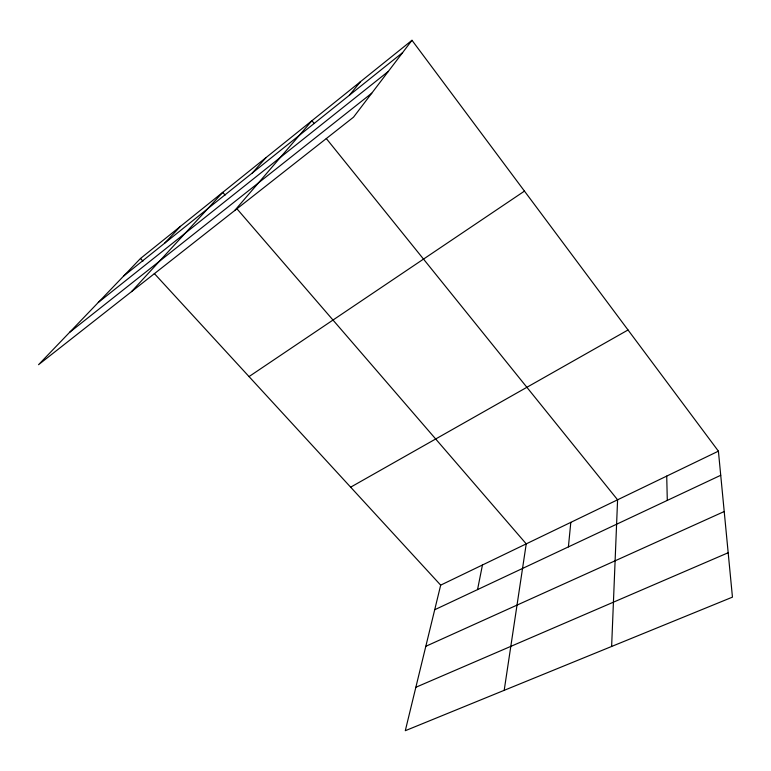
<?xml version="1.0" encoding="UTF-8"?>
<svg xmlns="http://www.w3.org/2000/svg" width="771" height="771" viewBox="0 0 771 771"><rect width="100%" height="100%" fill="white"/><g stroke="black" fill="none" stroke-linecap="round" stroke-linejoin="round"><path stroke-width="1.16" d="M611.625 646.464L617.59 499.801L326.287 138.51M568.4 546.89L570.81 522.362M504.195 690.324L526.236 543.863L236.716 208.536M477.548 589.603L482.453 564.989M718.408 451.16L440.684 585.141L405.295 730.706L732.45 597.139L718.408 451.16L411.984 40.294L140.495 258.478L38.55 364.702L353.513 117.182L411.984 40.294M349.417 95.218L360.471 81.687M234.654 210.589L311.927 120.71L314.192 123.514M252.271 173.022L266.101 157.535M131.494 291.66L222.761 192.364L225.084 195.063M164.531 243.299L180.51 226.327M123.63 276.057L402.607 52.621M98.302 302.444L388.314 71.414M69.515 332.436L371.747 93.204M249.033 376.585L524.463 191.112M350.651 487.176L628.028 329.978M434.699 609.745L720.731 475.283M425.814 646.3L724.21 511.53M415.848 687.279L728.181 552.749M140.495 258.478L142.934 261.128M154.306 273.503L440.684 585.141M666.722 476.092L667.3 500.398"/></g></svg>
